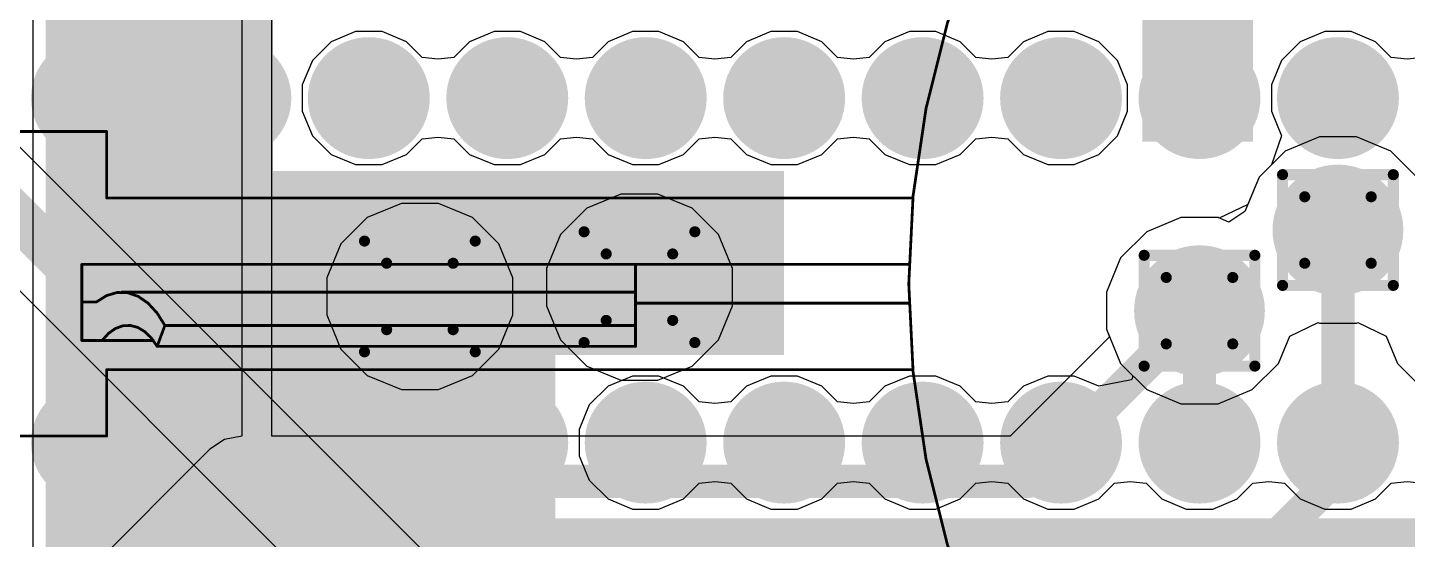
# Model space of a CAD drawing. Header units: inches. Extents: x -11 to 5433, y -4 to 5447.
# Drawn here: x 7.08 to 13.41, y 0.95 to 3.3 of the extents above; entities that cross this region are included whole.
import ezdxf

# ---------------------------------------------------------------- set-up
doc = ezdxf.new("R2010")
doc.units = ezdxf.units.IN
for name, color, linetype in [('Bottom Layer', 5, 'Continuous'), ('Drill Drawing', 1, 'Continuous'), ('Ground', 16, 'Continuous'), ('Mechanical 4', 56, 'Continuous'), ('Power', 76, 'Continuous'), ('Top Layer', 1, 'Continuous'), ('Top Paste', 8, 'Continuous'), ('Top Solder', 216, 'Continuous'), ('Via Holes', 16, 'Continuous')]:
    doc.layers.add(name, color=color, linetype=linetype)

# ---------------------------------------------------------------- blocks, each defined once
blk = doc.blocks.new('ADM6_30_01_5_L_4_2_A_TR_158')
at = {"layer": 'Top Layer'}
h = blk.add_hatch(color=1, dxfattribs=at)
edge = h.paths.add_edge_path()
edge.add_arc((2.2225, 0.79), 0.178, 0, 360)
h = blk.add_hatch(color=1, dxfattribs=at)
edge = h.paths.add_edge_path()
edge.add_arc((2.8575, 0.79), 0.178, 0, 360)
h = blk.add_hatch(color=1, dxfattribs=at)
edge = h.paths.add_edge_path()
edge.add_arc((3.4925, 0.79), 0.178, 0, 360)
h = blk.add_hatch(color=1, dxfattribs=at)
edge = h.paths.add_edge_path()
edge.add_arc((4.1275, 0.79), 0.178, 0, 360)
h = blk.add_hatch(color=1, dxfattribs=at)
edge = h.paths.add_edge_path()
edge.add_arc((4.7625, 0.79), 0.178, 0, 360)
h = blk.add_hatch(color=1, dxfattribs=at)
edge = h.paths.add_edge_path()
edge.add_arc((5.3975, 0.79), 0.178, 0, 360)
h = blk.add_hatch(color=1, dxfattribs=at)
edge = h.paths.add_edge_path()
edge.add_arc((6.0325, 0.79), 0.178, 0, 360)
h = blk.add_hatch(color=1, dxfattribs=at)
edge = h.paths.add_edge_path()
edge.add_arc((6.6675, 0.79), 0.178, 0, 360)
h = blk.add_hatch(color=1, dxfattribs=at)
edge = h.paths.add_edge_path()
edge.add_arc((7.3025, 0.79), 0.178, 0, 360)
h = blk.add_hatch(color=1, dxfattribs=at)
edge = h.paths.add_edge_path()
edge.add_arc((7.9375, 0.79), 0.178, 0, 360)
h = blk.add_hatch(color=1, dxfattribs=at)
edge = h.paths.add_edge_path()
edge.add_arc((2.2225, -0.79), 0.178, 0, 360)
h = blk.add_hatch(color=1, dxfattribs=at)
edge = h.paths.add_edge_path()
edge.add_arc((2.8575, -0.79), 0.178, 0, 360)
h = blk.add_hatch(color=1, dxfattribs=at)
edge = h.paths.add_edge_path()
edge.add_arc((3.4925, -0.79), 0.178, 0, 360)
h = blk.add_hatch(color=1, dxfattribs=at)
edge = h.paths.add_edge_path()
edge.add_arc((4.1275, -0.79), 0.178, 0, 360)
h = blk.add_hatch(color=1, dxfattribs=at)
edge = h.paths.add_edge_path()
edge.add_arc((4.7625, -0.79), 0.178, 0, 360)
h = blk.add_hatch(color=1, dxfattribs=at)
edge = h.paths.add_edge_path()
edge.add_arc((5.3975, -0.79), 0.178, 0, 360)
h = blk.add_hatch(color=1, dxfattribs=at)
edge = h.paths.add_edge_path()
edge.add_arc((6.0325, -0.79), 0.178, 0, 360)
h = blk.add_hatch(color=1, dxfattribs=at)
edge = h.paths.add_edge_path()
edge.add_arc((6.6675, -0.79), 0.178, 0, 360)
h = blk.add_hatch(color=1, dxfattribs=at)
edge = h.paths.add_edge_path()
edge.add_arc((7.3025, -0.79), 0.178, 0, 360)
h = blk.add_hatch(color=1, dxfattribs=at)
edge = h.paths.add_edge_path()
edge.add_arc((7.9375, -0.79), 0.178, 0, 360)
at = {"layer": 'Top Paste'}
h = blk.add_hatch(color=8, dxfattribs=at)
edge = h.paths.add_edge_path()
edge.add_arc((2.2225, 0.79), 0.178, 0, 360)
h = blk.add_hatch(color=8, dxfattribs=at)
edge = h.paths.add_edge_path()
edge.add_arc((2.8575, 0.79), 0.178, 0, 360)
h = blk.add_hatch(color=8, dxfattribs=at)
edge = h.paths.add_edge_path()
edge.add_arc((3.4925, 0.79), 0.178, 0, 360)
h = blk.add_hatch(color=8, dxfattribs=at)
edge = h.paths.add_edge_path()
edge.add_arc((4.1275, 0.79), 0.178, 0, 360)
h = blk.add_hatch(color=8, dxfattribs=at)
edge = h.paths.add_edge_path()
edge.add_arc((4.7625, 0.79), 0.178, 0, 360)
h = blk.add_hatch(color=8, dxfattribs=at)
edge = h.paths.add_edge_path()
edge.add_arc((5.3975, 0.79), 0.178, 0, 360)
h = blk.add_hatch(color=8, dxfattribs=at)
edge = h.paths.add_edge_path()
edge.add_arc((6.0325, 0.79), 0.178, 0, 360)
h = blk.add_hatch(color=8, dxfattribs=at)
edge = h.paths.add_edge_path()
edge.add_arc((6.6675, 0.79), 0.178, 0, 360)
h = blk.add_hatch(color=8, dxfattribs=at)
edge = h.paths.add_edge_path()
edge.add_arc((7.3025, 0.79), 0.178, 0, 360)
h = blk.add_hatch(color=8, dxfattribs=at)
edge = h.paths.add_edge_path()
edge.add_arc((7.9375, 0.79), 0.178, 0, 360)
h = blk.add_hatch(color=8, dxfattribs=at)
edge = h.paths.add_edge_path()
edge.add_arc((2.2225, -0.79), 0.178, 0, 360)
h = blk.add_hatch(color=8, dxfattribs=at)
edge = h.paths.add_edge_path()
edge.add_arc((2.8575, -0.79), 0.178, 0, 360)
h = blk.add_hatch(color=8, dxfattribs=at)
edge = h.paths.add_edge_path()
edge.add_arc((3.4925, -0.79), 0.178, 0, 360)
h = blk.add_hatch(color=8, dxfattribs=at)
edge = h.paths.add_edge_path()
edge.add_arc((4.1275, -0.79), 0.178, 0, 360)
h = blk.add_hatch(color=8, dxfattribs=at)
edge = h.paths.add_edge_path()
edge.add_arc((4.7625, -0.79), 0.178, 0, 360)
h = blk.add_hatch(color=8, dxfattribs=at)
edge = h.paths.add_edge_path()
edge.add_arc((5.3975, -0.79), 0.178, 0, 360)
h = blk.add_hatch(color=8, dxfattribs=at)
edge = h.paths.add_edge_path()
edge.add_arc((6.0325, -0.79), 0.178, 0, 360)
h = blk.add_hatch(color=8, dxfattribs=at)
edge = h.paths.add_edge_path()
edge.add_arc((6.6675, -0.79), 0.178, 0, 360)
h = blk.add_hatch(color=8, dxfattribs=at)
edge = h.paths.add_edge_path()
edge.add_arc((7.3025, -0.79), 0.178, 0, 360)
h = blk.add_hatch(color=8, dxfattribs=at)
edge = h.paths.add_edge_path()
edge.add_arc((7.9375, -0.79), 0.178, 0, 360)
at = {"layer": 'Top Solder'}
h = blk.add_hatch(color=216, dxfattribs=at)
edge = h.paths.add_edge_path()
edge.add_arc((2.2225, 0.79), 0.2796, 0, 360)
h = blk.add_hatch(color=216, dxfattribs=at)
edge = h.paths.add_edge_path()
edge.add_arc((2.8575, 0.79), 0.2796, 0, 360)
h = blk.add_hatch(color=216, dxfattribs=at)
edge = h.paths.add_edge_path()
edge.add_arc((3.4925, 0.79), 0.2796, 0, 360)
h = blk.add_hatch(color=216, dxfattribs=at)
edge = h.paths.add_edge_path()
edge.add_arc((4.1275, 0.79), 0.2796, 0, 360)
h = blk.add_hatch(color=216, dxfattribs=at)
edge = h.paths.add_edge_path()
edge.add_arc((4.7625, 0.79), 0.2796, 0, 360)
h = blk.add_hatch(color=216, dxfattribs=at)
edge = h.paths.add_edge_path()
edge.add_arc((5.3975, 0.79), 0.2796, 0, 360)
h = blk.add_hatch(color=216, dxfattribs=at)
edge = h.paths.add_edge_path()
edge.add_arc((6.0325, 0.79), 0.2796, 0, 360)
h = blk.add_hatch(color=216, dxfattribs=at)
edge = h.paths.add_edge_path()
edge.add_arc((6.6675, 0.79), 0.2796, 0, 360)
h = blk.add_hatch(color=216, dxfattribs=at)
edge = h.paths.add_edge_path()
edge.add_arc((7.3025, 0.79), 0.2796, 0, 360)
h = blk.add_hatch(color=216, dxfattribs=at)
edge = h.paths.add_edge_path()
edge.add_arc((7.9375, 0.79), 0.2796, 0, 360)
h = blk.add_hatch(color=216, dxfattribs=at)
edge = h.paths.add_edge_path()
edge.add_arc((2.2225, -0.79), 0.2796, 0, 360)
h = blk.add_hatch(color=216, dxfattribs=at)
edge = h.paths.add_edge_path()
edge.add_arc((2.8575, -0.79), 0.2796, 0, 360)
h = blk.add_hatch(color=216, dxfattribs=at)
edge = h.paths.add_edge_path()
edge.add_arc((3.4925, -0.79), 0.2796, 0, 360)
h = blk.add_hatch(color=216, dxfattribs=at)
edge = h.paths.add_edge_path()
edge.add_arc((4.1275, -0.79), 0.2796, 0, 360)
h = blk.add_hatch(color=216, dxfattribs=at)
edge = h.paths.add_edge_path()
edge.add_arc((4.7625, -0.79), 0.2796, 0, 360)
h = blk.add_hatch(color=216, dxfattribs=at)
edge = h.paths.add_edge_path()
edge.add_arc((5.3975, -0.79), 0.2796, 0, 360)
h = blk.add_hatch(color=216, dxfattribs=at)
edge = h.paths.add_edge_path()
edge.add_arc((6.0325, -0.79), 0.2796, 0, 360)
h = blk.add_hatch(color=216, dxfattribs=at)
edge = h.paths.add_edge_path()
edge.add_arc((6.6675, -0.79), 0.2796, 0, 360)
h = blk.add_hatch(color=216, dxfattribs=at)
edge = h.paths.add_edge_path()
edge.add_arc((7.3025, -0.79), 0.2796, 0, 360)
h = blk.add_hatch(color=216, dxfattribs=at)
edge = h.paths.add_edge_path()
edge.add_arc((7.9375, -0.79), 0.2796, 0, 360)

msp = doc.modelspace()

# ---------------------------------------------------------------- hatches: boundary and pattern name
at = {"layer": 'Bottom Layer'}
h = msp.add_hatch(color=5, dxfattribs=at)
edge = h.paths.add_edge_path()
edge.add_arc((13.0881, 2.3717), 0.3, 0, 360)
h = msp.add_hatch(color=5, dxfattribs=at)
edge = h.paths.add_edge_path()
edge.add_arc((9.8844, 2.1096), 0.3, 0, 360)
h = msp.add_hatch(color=5, dxfattribs=at)
edge = h.paths.add_edge_path()
edge.add_arc((8.8773, 2.067), 0.3, 0, 360)
h = msp.add_hatch(color=5, dxfattribs=at)
edge = h.paths.add_edge_path()
edge.add_arc((12.4531, 2.0017), 0.3, 0, 360)
at = {"layer": 'Ground'}
h = msp.add_hatch(color=16, dxfattribs=at)
edge = h.paths.add_edge_path()
edge.add_arc((13.0881, 2.3717), 0.3, 0, 360)
h = msp.add_hatch(color=16, dxfattribs=at)
edge = h.paths.add_edge_path()
edge.add_arc((9.8844, 2.1096), 0.3, 0, 360)
h = msp.add_hatch(color=16, dxfattribs=at)
edge = h.paths.add_edge_path()
edge.add_arc((8.8773, 2.067), 0.3, 0, 360)
h = msp.add_hatch(color=16, dxfattribs=at)
edge = h.paths.add_edge_path()
edge.add_arc((12.4531, 2.0017), 0.3, 0, 360)
at = {"layer": 'Power'}
h = msp.add_hatch(color=76, dxfattribs=at)
edge = h.paths.add_edge_path()
edge.add_arc((13.0881, 2.3717), 0.3, 0, 360)
h = msp.add_hatch(color=76, dxfattribs=at)
edge = h.paths.add_edge_path()
edge.add_arc((9.8844, 2.1096), 0.3, 0, 360)
h = msp.add_hatch(color=76, dxfattribs=at)
edge = h.paths.add_edge_path()
edge.add_arc((8.8773, 2.067), 0.3, 0, 360)
h = msp.add_hatch(color=76, dxfattribs=at)
edge = h.paths.add_edge_path()
edge.add_arc((12.4531, 2.0017), 0.3, 0, 360)
at = {"layer": 'Top Layer'}
for points in [[(7.1617, 0.2108), (8.2031, 0.2108), (8.2031, 5.7151), (7.1617, 5.7151)], [(12.1909, 2.7762), (12.6989, 2.7762), (12.6989, 3.589), (12.1909, 3.589)], [(7.1617, 0.7696), (9.4985, 0.7696), (9.4985, 2.6418), (7.1617, 2.6418)], [(9.1359, 1.7985), (10.5481, 1.7985), (10.5481, 2.6418), (9.1359, 2.6418)], [(8.0081, 0.7696), (24.7131, 0.7696), (24.7131, 1.049), (8.0081, 1.049)], [(9.6509, 0.2362), (10.1589, 0.2362), (10.1589, 1.049), (9.6509, 1.049)]]:
    msp.add_hatch(color=1, dxfattribs=at).paths.add_polyline_path(points)
h = msp.add_hatch(color=1, dxfattribs=at)
edge = h.paths.add_edge_path()
edge.add_arc((13.0881, 2.3717), 0.3, 0, 360)
h = msp.add_hatch(color=1, dxfattribs=at)
edge = h.paths.add_edge_path()
edge.add_arc((9.8844, 2.1096), 0.3, 0, 360)
h = msp.add_hatch(color=1, dxfattribs=at)
edge = h.paths.add_edge_path()
edge.add_arc((8.8773, 2.067), 0.3, 0, 360)
h = msp.add_hatch(color=1, dxfattribs=at)
edge = h.paths.add_edge_path()
edge.add_arc((12.4531, 2.0017), 0.3, 0, 360)
at = {"layer": 'Via Holes'}
h = msp.add_hatch(color=7, dxfattribs=at)
edge = h.paths.add_edge_path()
edge.add_arc((13.0881, 2.3717), 0.15, 0, 360)
h = msp.add_hatch(color=7, dxfattribs=at)
edge = h.paths.add_edge_path()
edge.add_arc((8.8773, 2.067), 0.15, 0, 360)
h = msp.add_hatch(color=7, dxfattribs=at)
edge = h.paths.add_edge_path()
edge.add_arc((9.8844, 2.1096), 0.15, 0, 360)
h = msp.add_hatch(color=7, dxfattribs=at)
edge = h.paths.add_edge_path()
edge.add_arc((12.4531, 2.0017), 0.15, 0, 360)

# ---------------------------------------------------------------- linework, layer by layer
at = {"layer": 'Bottom Layer'}
for p, q in [((8.0608, 5.3367), (8.0608, 1.4266)), ((8.1983, 1.4266), (8.1983, 5.3367)), ((13.0032, 2.7987), (12.8462, 2.7337)), ((13.173, 2.7987), (13.0032, 2.7987)), ((13.33, 2.7337), (13.173, 2.7987)), ((12.8462, 2.7337), (12.7261, 2.6136)), ((13.4501, 2.6136), (13.33, 2.7337)), ((12.7261, 2.6136), (12.6611, 2.4567)), ((12.3682, 2.4287), (12.2112, 2.3637)), ((12.538, 2.4287), (12.3682, 2.4287)), ((12.5882, 2.408), (12.538, 2.4287)), ((12.6611, 2.4567), (12.5882, 2.408)), ((12.2112, 2.3637), (12.0911, 2.2436)), ((12.0911, 2.2436), (12.0261, 2.0867)), ((12.0261, 2.0867), (12.0261, 1.9168)), ((12.0261, 1.9168), (12.0405, 1.8821)), ((12.0405, 1.8821), (11.5849, 1.4266)), ((7.9815, 1.4108), (7.9143, 1.3659)), ((8.0608, 1.4266), (7.9815, 1.4108)), ((11.5849, 1.4266), (8.1983, 1.4266)), ((7.9143, 1.3659), (6.2352, -0.3133)), ((7.9143, 1.3659), (7.9143, 1.3659))]:
    msp.add_line(p, q, dxfattribs=at)
for points in [[(13.0881, 1.2479, 0.1524, 0.1524, 0), (13.0881, 2.3717, 0.1524, 0.1524, 0)], [(11.6707, 1.2194, 0.1524, 0.1524, 0), (12.4531, 2.0017, 0.1524, 0.1524, 0)], [(4.5301, -2.3114, 0.1524, 0.1524, 0), (8.0608, 1.2194, 0.1524, 0.1524, 0)], [(8.0608, 1.2194, 0.1524, 0.1524, 0), (11.6707, 1.2194, 0.1524, 0.1524, 0)], [(12.6784, 0.8382, 0.1524, 0.1524, 0), (13.0881, 1.2479, 0.1524, 0.1524, 0)], [(12.8789, 0.3313, 0.1524, 0.1524, 0), (13.7231, 1.1755, 0.1524, 0.1524, 0)]]:
    msp.add_lwpolyline(points, format="xyseb", dxfattribs=at)
for points in [[(13.05, 2.3717, 0.0762, 0.0762, 1), (13.1262, 2.3717, 0.0762, 0.0762, 1)], [(12.415, 2.0017, 0.0762, 0.0762, 1), (12.4912, 2.0017, 0.0762, 0.0762, 1)], [(8.0227, 1.2194, 0.0762, 0.0762, 1), (8.0989, 1.2194, 0.0762, 0.0762, 1)], [(8.0227, 1.2194, 0.0762, 0.0762, 1), (8.0989, 1.2194, 0.0762, 0.0762, 1)], [(11.6326, 1.2194, 0.0762, 0.0762, 1), (11.7088, 1.2194, 0.0762, 0.0762, 1)], [(11.6326, 1.2194, 0.0762, 0.0762, 1), (11.7088, 1.2194, 0.0762, 0.0762, 1)], [(13.05, 1.2479, 0.0762, 0.0762, 1), (13.1262, 1.2479, 0.0762, 0.0762, 1)], [(13.05, 1.2479, 0.0762, 0.0762, 1), (13.1262, 1.2479, 0.0762, 0.0762, 1)]]:
    msp.add_lwpolyline(points, format="xyseb", close=True, dxfattribs=at)
at = {"layer": 'Drill Drawing'}
for points in [[(12.8341, 2.6257, 0.0508, 0.0508, 0), (13.3421, 2.6257, 0.0508, 0.0508, 0)], [(12.8341, 2.1177, 0.0508, 0.0508, 0), (12.8341, 2.6257, 0.0508, 0.0508, 0)], [(13.3421, 2.1177, 0.0508, 0.0508, 0), (13.3421, 2.6257, 0.0508, 0.0508, 0)], [(12.9357, 2.5241, 0.0508, 0.0508, 0), (13.2405, 2.5241, 0.0508, 0.0508, 0)], [(12.9357, 2.2193, 0.0508, 0.0508, 0), (12.9357, 2.5241, 0.0508, 0.0508, 0)], [(13.2405, 2.2193, 0.0508, 0.0508, 0), (13.2405, 2.5241, 0.0508, 0.0508, 0)], [(8.6233, 2.321, 0.0508, 0.0508, 0), (9.1313, 2.321, 0.0508, 0.0508, 0)], [(8.6233, 1.813, 0.0508, 0.0508, 0), (8.6233, 2.321, 0.0508, 0.0508, 0)], [(9.1313, 1.813, 0.0508, 0.0508, 0), (9.1313, 2.321, 0.0508, 0.0508, 0)], [(9.6304, 2.3636, 0.0508, 0.0508, 0), (10.1384, 2.3636, 0.0508, 0.0508, 0)], [(9.6304, 1.8556, 0.0508, 0.0508, 0), (9.6304, 2.3636, 0.0508, 0.0508, 0)], [(10.1384, 1.8556, 0.0508, 0.0508, 0), (10.1384, 2.3636, 0.0508, 0.0508, 0)], [(9.732, 2.262, 0.0508, 0.0508, 0), (10.0368, 2.262, 0.0508, 0.0508, 0)], [(9.732, 1.9572, 0.0508, 0.0508, 0), (9.732, 2.262, 0.0508, 0.0508, 0)], [(10.0368, 1.9572, 0.0508, 0.0508, 0), (10.0368, 2.262, 0.0508, 0.0508, 0)], [(12.1991, 2.2557, 0.0508, 0.0508, 0), (12.7071, 2.2557, 0.0508, 0.0508, 0)], [(12.1991, 1.7477, 0.0508, 0.0508, 0), (12.1991, 2.2557, 0.0508, 0.0508, 0)], [(12.7071, 1.7477, 0.0508, 0.0508, 0), (12.7071, 2.2557, 0.0508, 0.0508, 0)], [(8.7249, 2.2194, 0.0508, 0.0508, 0), (9.0297, 2.2194, 0.0508, 0.0508, 0)], [(8.7249, 1.9146, 0.0508, 0.0508, 0), (8.7249, 2.2194, 0.0508, 0.0508, 0)], [(9.0297, 1.9146, 0.0508, 0.0508, 0), (9.0297, 2.2194, 0.0508, 0.0508, 0)], [(12.9357, 2.2193, 0.0508, 0.0508, 0), (13.2405, 2.2193, 0.0508, 0.0508, 0)], [(12.3007, 2.1541, 0.0508, 0.0508, 0), (12.6055, 2.1541, 0.0508, 0.0508, 0)], [(12.3007, 1.8493, 0.0508, 0.0508, 0), (12.3007, 2.1541, 0.0508, 0.0508, 0)], [(12.6055, 1.8493, 0.0508, 0.0508, 0), (12.6055, 2.1541, 0.0508, 0.0508, 0)], [(12.8341, 2.1177, 0.0508, 0.0508, 0), (13.3421, 2.1177, 0.0508, 0.0508, 0)], [(9.732, 1.9572, 0.0508, 0.0508, 0), (10.0368, 1.9572, 0.0508, 0.0508, 0)], [(8.7249, 1.9146, 0.0508, 0.0508, 0), (9.0297, 1.9146, 0.0508, 0.0508, 0)], [(8.6233, 1.813, 0.0508, 0.0508, 0), (9.1313, 1.813, 0.0508, 0.0508, 0)], [(9.6304, 1.8556, 0.0508, 0.0508, 0), (10.1384, 1.8556, 0.0508, 0.0508, 0)], [(12.3007, 1.8493, 0.0508, 0.0508, 0), (12.6055, 1.8493, 0.0508, 0.0508, 0)], [(12.1991, 1.7477, 0.0508, 0.0508, 0), (12.7071, 1.7477, 0.0508, 0.0508, 0)]]:
    msp.add_lwpolyline(points, format="xyseb", dxfattribs=at)
for points in [[(12.8214, 2.6257, 0.0254, 0.0254, 1), (12.8468, 2.6257, 0.0254, 0.0254, 1)], [(12.8214, 2.6257, 0.0254, 0.0254, 1), (12.8468, 2.6257, 0.0254, 0.0254, 1)], [(13.3294, 2.6257, 0.0254, 0.0254, 1), (13.3548, 2.6257, 0.0254, 0.0254, 1)], [(13.3294, 2.6257, 0.0254, 0.0254, 1), (13.3548, 2.6257, 0.0254, 0.0254, 1)], [(12.923, 2.5241, 0.0254, 0.0254, 1), (12.9484, 2.5241, 0.0254, 0.0254, 1)], [(12.923, 2.5241, 0.0254, 0.0254, 1), (12.9484, 2.5241, 0.0254, 0.0254, 1)], [(13.2278, 2.5241, 0.0254, 0.0254, 1), (13.2532, 2.5241, 0.0254, 0.0254, 1)], [(13.2278, 2.5241, 0.0254, 0.0254, 1), (13.2532, 2.5241, 0.0254, 0.0254, 1)], [(8.6106, 2.321, 0.0254, 0.0254, 1), (8.636, 2.321, 0.0254, 0.0254, 1)], [(8.6106, 2.321, 0.0254, 0.0254, 1), (8.636, 2.321, 0.0254, 0.0254, 1)], [(9.1186, 2.321, 0.0254, 0.0254, 1), (9.144, 2.321, 0.0254, 0.0254, 1)], [(9.1186, 2.321, 0.0254, 0.0254, 1), (9.144, 2.321, 0.0254, 0.0254, 1)], [(9.6177, 2.3636, 0.0254, 0.0254, 1), (9.6431, 2.3636, 0.0254, 0.0254, 1)], [(9.6177, 2.3636, 0.0254, 0.0254, 1), (9.6431, 2.3636, 0.0254, 0.0254, 1)], [(10.1257, 2.3636, 0.0254, 0.0254, 1), (10.1511, 2.3636, 0.0254, 0.0254, 1)], [(10.1257, 2.3636, 0.0254, 0.0254, 1), (10.1511, 2.3636, 0.0254, 0.0254, 1)], [(9.7193, 2.262, 0.0254, 0.0254, 1), (9.7447, 2.262, 0.0254, 0.0254, 1)], [(9.7193, 2.262, 0.0254, 0.0254, 1), (9.7447, 2.262, 0.0254, 0.0254, 1)], [(10.0241, 2.262, 0.0254, 0.0254, 1), (10.0495, 2.262, 0.0254, 0.0254, 1)], [(10.0241, 2.262, 0.0254, 0.0254, 1), (10.0495, 2.262, 0.0254, 0.0254, 1)], [(12.1864, 2.2557, 0.0254, 0.0254, 1), (12.2118, 2.2557, 0.0254, 0.0254, 1)], [(12.1864, 2.2557, 0.0254, 0.0254, 1), (12.2118, 2.2557, 0.0254, 0.0254, 1)], [(12.6944, 2.2557, 0.0254, 0.0254, 1), (12.7198, 2.2557, 0.0254, 0.0254, 1)], [(12.6944, 2.2557, 0.0254, 0.0254, 1), (12.7198, 2.2557, 0.0254, 0.0254, 1)], [(8.7122, 2.2194, 0.0254, 0.0254, 1), (8.7376, 2.2194, 0.0254, 0.0254, 1)], [(8.7122, 2.2194, 0.0254, 0.0254, 1), (8.7376, 2.2194, 0.0254, 0.0254, 1)], [(9.017, 2.2194, 0.0254, 0.0254, 1), (9.0424, 2.2194, 0.0254, 0.0254, 1)], [(9.017, 2.2194, 0.0254, 0.0254, 1), (9.0424, 2.2194, 0.0254, 0.0254, 1)], [(12.923, 2.2193, 0.0254, 0.0254, 1), (12.9484, 2.2193, 0.0254, 0.0254, 1)], [(12.923, 2.2193, 0.0254, 0.0254, 1), (12.9484, 2.2193, 0.0254, 0.0254, 1)], [(13.2278, 2.2193, 0.0254, 0.0254, 1), (13.2532, 2.2193, 0.0254, 0.0254, 1)], [(13.2278, 2.2193, 0.0254, 0.0254, 1), (13.2532, 2.2193, 0.0254, 0.0254, 1)], [(12.288, 2.1541, 0.0254, 0.0254, 1), (12.3134, 2.1541, 0.0254, 0.0254, 1)], [(12.288, 2.1541, 0.0254, 0.0254, 1), (12.3134, 2.1541, 0.0254, 0.0254, 1)], [(12.5928, 2.1541, 0.0254, 0.0254, 1), (12.6182, 2.1541, 0.0254, 0.0254, 1)], [(12.5928, 2.1541, 0.0254, 0.0254, 1), (12.6182, 2.1541, 0.0254, 0.0254, 1)], [(12.8214, 2.1177, 0.0254, 0.0254, 1), (12.8468, 2.1177, 0.0254, 0.0254, 1)], [(12.8214, 2.1177, 0.0254, 0.0254, 1), (12.8468, 2.1177, 0.0254, 0.0254, 1)], [(13.3294, 2.1177, 0.0254, 0.0254, 1), (13.3548, 2.1177, 0.0254, 0.0254, 1)], [(13.3294, 2.1177, 0.0254, 0.0254, 1), (13.3548, 2.1177, 0.0254, 0.0254, 1)], [(9.7193, 1.9572, 0.0254, 0.0254, 1), (9.7447, 1.9572, 0.0254, 0.0254, 1)], [(9.7193, 1.9572, 0.0254, 0.0254, 1), (9.7447, 1.9572, 0.0254, 0.0254, 1)], [(10.0241, 1.9572, 0.0254, 0.0254, 1), (10.0495, 1.9572, 0.0254, 0.0254, 1)], [(10.0241, 1.9572, 0.0254, 0.0254, 1), (10.0495, 1.9572, 0.0254, 0.0254, 1)], [(8.7122, 1.9146, 0.0254, 0.0254, 1), (8.7376, 1.9146, 0.0254, 0.0254, 1)], [(8.7122, 1.9146, 0.0254, 0.0254, 1), (8.7376, 1.9146, 0.0254, 0.0254, 1)], [(9.017, 1.9146, 0.0254, 0.0254, 1), (9.0424, 1.9146, 0.0254, 0.0254, 1)], [(9.017, 1.9146, 0.0254, 0.0254, 1), (9.0424, 1.9146, 0.0254, 0.0254, 1)], [(8.6106, 1.813, 0.0254, 0.0254, 1), (8.636, 1.813, 0.0254, 0.0254, 1)], [(8.6106, 1.813, 0.0254, 0.0254, 1), (8.636, 1.813, 0.0254, 0.0254, 1)], [(9.1186, 1.813, 0.0254, 0.0254, 1), (9.144, 1.813, 0.0254, 0.0254, 1)], [(9.1186, 1.813, 0.0254, 0.0254, 1), (9.144, 1.813, 0.0254, 0.0254, 1)], [(9.6177, 1.8556, 0.0254, 0.0254, 1), (9.6431, 1.8556, 0.0254, 0.0254, 1)], [(9.6177, 1.8556, 0.0254, 0.0254, 1), (9.6431, 1.8556, 0.0254, 0.0254, 1)], [(10.1257, 1.8556, 0.0254, 0.0254, 1), (10.1511, 1.8556, 0.0254, 0.0254, 1)], [(10.1257, 1.8556, 0.0254, 0.0254, 1), (10.1511, 1.8556, 0.0254, 0.0254, 1)], [(12.288, 1.8493, 0.0254, 0.0254, 1), (12.3134, 1.8493, 0.0254, 0.0254, 1)], [(12.288, 1.8493, 0.0254, 0.0254, 1), (12.3134, 1.8493, 0.0254, 0.0254, 1)], [(12.5928, 1.8493, 0.0254, 0.0254, 1), (12.6182, 1.8493, 0.0254, 0.0254, 1)], [(12.5928, 1.8493, 0.0254, 0.0254, 1), (12.6182, 1.8493, 0.0254, 0.0254, 1)], [(12.1864, 1.7477, 0.0254, 0.0254, 1), (12.2118, 1.7477, 0.0254, 0.0254, 1)], [(12.1864, 1.7477, 0.0254, 0.0254, 1), (12.2118, 1.7477, 0.0254, 0.0254, 1)], [(12.6944, 1.7477, 0.0254, 0.0254, 1), (12.7198, 1.7477, 0.0254, 0.0254, 1)], [(12.6944, 1.7477, 0.0254, 0.0254, 1), (12.7198, 1.7477, 0.0254, 0.0254, 1)]]:
    msp.add_lwpolyline(points, format="xyseb", close=True, dxfattribs=at)
at = {"layer": 'Ground'}
for p, q in [((10.0214, -0.2274), (4.8794, 4.9146)), ((5.5157, 3.6191), (12.0174, -2.8826)), ((13.0032, 2.7987), (12.8462, 2.7337)), ((13.173, 2.7987), (13.0032, 2.7987)), ((13.33, 2.7337), (13.173, 2.7987)), ((12.8462, 2.7337), (12.7261, 2.6136)), ((13.4501, 2.6136), (13.33, 2.7337)), ((12.7261, 2.6136), (12.6741, 2.488)), ((12.6741, 2.488), (12.5438, 2.4264)), ((12.3682, 2.4287), (12.2112, 2.3637)), ((12.538, 2.4287), (12.3682, 2.4287)), ((12.5438, 2.4264), (12.538, 2.4287)), ((12.2112, 2.3637), (12.0911, 2.2436)), ((12.0911, 2.2436), (12.0261, 2.0867)), ((12.0261, 2.0867), (12.0261, 1.9168)), ((12.0261, 1.9168), (12.0911, 1.7599)), ((12.8671, 1.8855), (12.9974, 1.9471)), ((12.9974, 1.9471), (13.0032, 1.9447)), ((13.0032, 1.9447), (13.173, 1.9447)), ((13.173, 1.9447), (13.1788, 1.9471)), ((13.1788, 1.9471), (13.3091, 1.8855)), ((12.8151, 1.7599), (12.8671, 1.8855)), ((13.3091, 1.8855), (13.3611, 1.7599)), ((12.0911, 1.7599), (12.2112, 1.6398)), ((12.695, 1.6398), (12.8151, 1.7599)), ((13.3611, 1.7599), (13.4812, 1.6398)), ((12.2112, 1.6398), (12.3682, 1.5747)), ((12.538, 1.5747), (12.695, 1.6398)), ((12.3682, 1.5747), (12.538, 1.5747))]:
    msp.add_line(p, q, dxfattribs=at)
msp.add_lwpolyline([(4.7146, 4.7498, 0.2032, 0.2032, 0), (12.1822, -2.7178, 0.2032, 0.2032, 0)], format="xyseb", dxfattribs=at)
at = {"layer": 'Mechanical 4'}
for points in [[(19.3747, 2.125, 0.0127, 0.0127, 1), (11.1197, 2.125, 0.0127, 0.0127, 1)], [(7.4374, 2.8235, 0.00635, 0.00635, 1), (7.4437, 2.8235, 0.00635, 0.00635, 1)], [(7.4374, 2.8235, 0.00635, 0.00635, 1), (7.4437, 2.8235, 0.00635, 0.00635, 1)], [(7.4374, 2.5187, 0.00635, 0.00635, 1), (7.4437, 2.5187, 0.00635, 0.00635, 1)], [(7.4374, 2.5187, 0.00635, 0.00635, 1), (7.4437, 2.5187, 0.00635, 0.00635, 1)], [(11.1354, 2.5187, 0.00635, 0.00635, 1), (11.1417, 2.5187, 0.00635, 0.00635, 1)], [(7.3236, 2.2139, 0.00635, 0.00635, 1), (7.3299, 2.2139, 0.00635, 0.00635, 1)], [(7.3236, 2.2139, 0.00635, 0.00635, 1), (7.3299, 2.2139, 0.00635, 0.00635, 1)], [(9.8631, 2.2139, 0.00635, 0.00635, 1), (9.8694, 2.2139, 0.00635, 0.00635, 1)], [(11.1175, 2.2139, 0.00635, 0.00635, 1), (11.1239, 2.2139, 0.00635, 0.00635, 1)], [(7.4853, 2.0852, 0.00635, 0.00635, 1), (7.4916, 2.0852, 0.00635, 0.00635, 1)], [(7.4853, 2.0852, 0.00635, 0.00635, 1), (7.4916, 2.0852, 0.00635, 0.00635, 1)], [(7.506, 2.0866, 0.00635, 0.00635, 1), (7.5123, 2.0866, 0.00635, 0.00635, 1)], [(7.5341, 2.084, 0.00635, 0.00635, 1), (7.5405, 2.084, 0.00635, 0.00635, 1)], [(7.5341, 2.084, 0.00635, 0.00635, 1), (7.5405, 2.084, 0.00635, 0.00635, 1)], [(9.8631, 2.0866, 0.00635, 0.00635, 1), (9.8694, 2.0866, 0.00635, 0.00635, 1)], [(11.1165, 2.125, 0.00635, 0.00635, 1), (11.1229, 2.125, 0.00635, 0.00635, 1)], [(11.1165, 2.125, 0.00635, 0.00635, 1), (11.1229, 2.125, 0.00635, 0.00635, 1)], [(7.3236, 2.042, 0.00635, 0.00635, 1), (7.3299, 2.042, 0.00635, 0.00635, 1)], [(7.3913, 2.042, 0.00635, 0.00635, 1), (7.3976, 2.042, 0.00635, 0.00635, 1)], [(7.3913, 2.042, 0.00635, 0.00635, 1), (7.3976, 2.042, 0.00635, 0.00635, 1)], [(7.4371, 2.071, 0.00635, 0.00635, 1), (7.4435, 2.071, 0.00635, 0.00635, 1)], [(7.4371, 2.071, 0.00635, 0.00635, 1), (7.4435, 2.071, 0.00635, 0.00635, 1)], [(7.582, 2.0675, 0.00635, 0.00635, 1), (7.5884, 2.0675, 0.00635, 0.00635, 1)], [(7.582, 2.0675, 0.00635, 0.00635, 1), (7.5884, 2.0675, 0.00635, 0.00635, 1)], [(7.6274, 2.0362, 0.00635, 0.00635, 1), (7.6337, 2.0362, 0.00635, 0.00635, 1)], [(7.6274, 2.0362, 0.00635, 0.00635, 1), (7.6337, 2.0362, 0.00635, 0.00635, 1)], [(9.8631, 2.0361, 0.00635, 0.00635, 1), (9.8694, 2.0361, 0.00635, 0.00635, 1)], [(11.1175, 2.0361, 0.00635, 0.00635, 1), (11.1239, 2.0361, 0.00635, 0.00635, 1)], [(7.6687, 1.9912, 0.00635, 0.00635, 1), (7.675, 1.9912, 0.00635, 0.00635, 1)], [(7.6687, 1.9912, 0.00635, 0.00635, 1), (7.675, 1.9912, 0.00635, 0.00635, 1)], [(7.4457, 1.8973, 0.00635, 0.00635, 1), (7.452, 1.8973, 0.00635, 0.00635, 1)], [(7.4457, 1.8973, 0.00635, 0.00635, 1), (7.452, 1.8973, 0.00635, 0.00635, 1)], [(7.4776, 1.92, 0.00635, 0.00635, 1), (7.4839, 1.92, 0.00635, 0.00635, 1)], [(7.4776, 1.92, 0.00635, 0.00635, 1), (7.4839, 1.92, 0.00635, 0.00635, 1)], [(7.5114, 1.9324, 0.00635, 0.00635, 1), (7.5177, 1.9324, 0.00635, 0.00635, 1)], [(7.5114, 1.9324, 0.00635, 0.00635, 1), (7.5177, 1.9324, 0.00635, 0.00635, 1)], [(7.5459, 1.9341, 0.00635, 0.00635, 1), (7.5522, 1.9341, 0.00635, 0.00635, 1)], [(7.5459, 1.9341, 0.00635, 0.00635, 1), (7.5522, 1.9341, 0.00635, 0.00635, 1)], [(7.58, 1.9251, 0.00635, 0.00635, 1), (7.5864, 1.9251, 0.00635, 0.00635, 1)], [(7.58, 1.9251, 0.00635, 0.00635, 1), (7.5864, 1.9251, 0.00635, 0.00635, 1)], [(7.6127, 1.9056, 0.00635, 0.00635, 1), (7.619, 1.9056, 0.00635, 0.00635, 1)], [(7.6127, 1.9056, 0.00635, 0.00635, 1), (7.619, 1.9056, 0.00635, 0.00635, 1)], [(7.7046, 1.934, 0.00635, 0.00635, 1), (7.7109, 1.934, 0.00635, 0.00635, 1)], [(7.7046, 1.934, 0.00635, 0.00635, 1), (7.7109, 1.934, 0.00635, 0.00635, 1)], [(7.7046, 1.934, 0.00635, 0.00635, 1), (7.7109, 1.934, 0.00635, 0.00635, 1)], [(9.8631, 1.934, 0.00635, 0.00635, 1), (9.8694, 1.934, 0.00635, 0.00635, 1)], [(7.3236, 1.865, 0.00635, 0.00635, 1), (7.3299, 1.865, 0.00635, 0.00635, 1)], [(7.3236, 1.865, 0.00635, 0.00635, 1), (7.3299, 1.865, 0.00635, 0.00635, 1)], [(7.4166, 1.865, 0.00635, 0.00635, 1), (7.423, 1.865, 0.00635, 0.00635, 1)], [(7.6427, 1.8762, 0.00635, 0.00635, 1), (7.6491, 1.8762, 0.00635, 0.00635, 1)], [(7.6427, 1.8762, 0.00635, 0.00635, 1), (7.6491, 1.8762, 0.00635, 0.00635, 1)], [(7.6516, 1.865, 0.00635, 0.00635, 1), (7.6579, 1.865, 0.00635, 0.00635, 1)], [(7.6693, 1.838, 0.00635, 0.00635, 1), (7.6756, 1.838, 0.00635, 0.00635, 1)], [(7.6693, 1.838, 0.00635, 0.00635, 1), (7.6756, 1.838, 0.00635, 0.00635, 1)], [(7.6693, 1.838, 0.00635, 0.00635, 1), (7.6756, 1.838, 0.00635, 0.00635, 1)], [(9.8631, 1.838, 0.00635, 0.00635, 1), (9.8694, 1.838, 0.00635, 0.00635, 1)], [(9.8631, 1.838, 0.00635, 0.00635, 1), (9.8694, 1.838, 0.00635, 0.00635, 1)], [(7.4374, 1.7313, 0.00635, 0.00635, 1), (7.4437, 1.7313, 0.00635, 0.00635, 1)], [(7.4374, 1.7313, 0.00635, 0.00635, 1), (7.4437, 1.7313, 0.00635, 0.00635, 1)], [(11.1354, 1.7313, 0.00635, 0.00635, 1), (11.1417, 1.7313, 0.00635, 0.00635, 1)], [(7.4374, 1.4265, 0.00635, 0.00635, 1), (7.4437, 1.4265, 0.00635, 0.00635, 1)], [(7.4374, 1.4265, 0.00635, 0.00635, 1), (7.4437, 1.4265, 0.00635, 0.00635, 1)]]:
    msp.add_lwpolyline(points, format="xyseb", close=True, dxfattribs=at)
for points in [[(6.8309, 2.8235, 0.0127, 0.0127, 0), (7.4405, 2.8235, 0.0127, 0.0127, 0)], [(7.4405, 2.5187, 0.0127, 0.0127, 0), (7.4405, 2.8235, 0.0127, 0.0127, 0)], [(7.4405, 2.5187, 0.0127, 0.0127, 0), (11.1385, 2.5187, 0.0127, 0.0127, 0)], [(7.3267, 1.865, 0.0127, 0.0127, 0), (7.3267, 2.2139, 0.0127, 0.0127, 0)], [(7.3267, 2.2139, 0.0127, 0.0127, 0), (11.1207, 2.2139, 0.0127, 0.0127, 0)], [(9.8662, 1.838, 0.0127, 0.0127, 0), (9.8662, 2.2139, 0.0127, 0.0127, 0)], [(7.4403, 2.071, 0.0127, 0.0127, 0), (7.4884, 2.0852, 0.0127, 0.0127, 0)], [(7.4884, 2.0852, 0.0127, 0.0127, 0), (7.5373, 2.084, 0.0127, 0.0127, 0)], [(7.5091, 2.0866, 0.0127, 0.0127, 0), (9.8662, 2.0866, 0.0127, 0.0127, 0)], [(7.5373, 2.084, 0.0127, 0.0127, 0), (7.5852, 2.0675, 0.0127, 0.0127, 0)], [(19.3747, 2.125, 0.0127, 0.0127, -1), (11.1197, 2.125, 0.0127, 0.0127, 0)], [(7.3267, 2.042, 0.0127, 0.0127, 0), (7.3945, 2.042, 0.0127, 0.0127, 0)], [(7.3945, 2.042, 0.0127, 0.0127, 0), (7.4403, 2.071, 0.0127, 0.0127, 0)], [(7.5852, 2.0675, 0.0127, 0.0127, 0), (7.6305, 2.0362, 0.0127, 0.0127, 0)], [(7.6305, 2.0362, 0.0127, 0.0127, 0), (7.6719, 1.9912, 0.0127, 0.0127, 0)], [(9.8662, 2.0361, 0.0127, 0.0127, 0), (11.1207, 2.0361, 0.0127, 0.0127, 0)], [(7.6719, 1.9912, 0.0127, 0.0127, 0), (7.7077, 1.934, 0.0127, 0.0127, 0)], [(7.4198, 1.865, 0.0127, 0.0127, 0), (7.4488, 1.8973, 0.0127, 0.0127, 0)], [(7.4488, 1.8973, 0.0127, 0.0127, 0), (7.4808, 1.92, 0.0127, 0.0127, 0)], [(7.4808, 1.92, 0.0127, 0.0127, 0), (7.5145, 1.9324, 0.0127, 0.0127, 0)], [(7.5145, 1.9324, 0.0127, 0.0127, 0), (7.5491, 1.9341, 0.0127, 0.0127, 0)], [(7.5491, 1.9341, 0.0127, 0.0127, 0), (7.5832, 1.9251, 0.0127, 0.0127, 0)], [(7.5832, 1.9251, 0.0127, 0.0127, 0), (7.6158, 1.9056, 0.0127, 0.0127, 0)], [(7.6158, 1.9056, 0.0127, 0.0127, 0), (7.6459, 1.8762, 0.0127, 0.0127, 0)], [(7.6724, 1.838, 0.0127, 0.0127, 0), (7.7077, 1.934, 0.0127, 0.0127, 0)], [(7.7077, 1.934, 0.0127, 0.0127, 0), (9.8662, 1.934, 0.0127, 0.0127, 0)], [(7.3267, 1.865, 0.0127, 0.0127, 0), (7.6548, 1.865, 0.0127, 0.0127, 0)], [(7.6459, 1.8762, 0.0127, 0.0127, 0), (7.6724, 1.838, 0.0127, 0.0127, 0)], [(7.6724, 1.838, 0.0127, 0.0127, 0), (9.8662, 1.838, 0.0127, 0.0127, 0)], [(7.4405, 1.4265, 0.0127, 0.0127, 0), (7.4405, 1.7313, 0.0127, 0.0127, 0)], [(7.4405, 1.7313, 0.0127, 0.0127, 0), (11.1385, 1.7313, 0.0127, 0.0127, 0)], [(6.8309, 1.4265, 0.0127, 0.0127, 0), (7.4405, 1.4265, 0.0127, 0.0127, 0)]]:
    msp.add_lwpolyline(points, format="xyseb", dxfattribs=at)
at = {"layer": 'Power'}
for p, q in [((13.0032, 2.7987), (12.8462, 2.7337)), ((13.173, 2.7987), (13.0032, 2.7987)), ((13.33, 2.7337), (13.173, 2.7987)), ((12.8462, 2.7337), (12.7261, 2.6136)), ((13.4501, 2.6136), (13.33, 2.7337)), ((12.7261, 2.6136), (12.6741, 2.488)), ((9.7995, 2.5366), (9.6426, 2.4716)), ((9.9694, 2.5366), (9.7995, 2.5366)), ((10.1263, 2.4716), (9.9694, 2.5366)), ((8.7924, 2.494), (8.6354, 2.429)), ((8.9622, 2.494), (8.7924, 2.494)), ((9.1192, 2.429), (8.9622, 2.494)), ((9.6426, 2.4716), (9.5224, 2.3514)), ((10.2464, 2.3514), (10.1263, 2.4716)), ((12.6741, 2.488), (12.5438, 2.4264)), ((8.6354, 2.429), (8.5153, 2.3089)), ((9.2393, 2.3089), (9.1192, 2.429)), ((12.3682, 2.4287), (12.2112, 2.3637)), ((12.538, 2.4287), (12.3682, 2.4287)), ((12.5438, 2.4264), (12.538, 2.4287)), ((9.5224, 2.3514), (9.4574, 2.1945)), ((10.3114, 2.1945), (10.2464, 2.3514)), ((12.2112, 2.3637), (12.0911, 2.2436)), ((8.5153, 2.3089), (8.4503, 2.1519)), ((9.3043, 2.1519), (9.2393, 2.3089)), ((12.0911, 2.2436), (12.0261, 2.0867)), ((8.4503, 2.1519), (8.4503, 1.9821)), ((9.3043, 1.9821), (9.3043, 2.1519)), ((9.4574, 2.1945), (9.4574, 2.0246)), ((10.3114, 2.0246), (10.3114, 2.1945)), ((12.0261, 2.0867), (12.0261, 1.9168)), ((8.4503, 1.9821), (8.5153, 1.8251)), ((9.2393, 1.8251), (9.3043, 1.9821)), ((9.4574, 2.0246), (9.5224, 1.8677)), ((10.2464, 1.8677), (10.3114, 2.0246)), ((12.0261, 1.9168), (12.0911, 1.7599)), ((12.8671, 1.8855), (12.9974, 1.9471)), ((12.9974, 1.9471), (13.0032, 1.9447)), ((13.0032, 1.9447), (13.173, 1.9447)), ((13.173, 1.9447), (13.1788, 1.9471)), ((13.1788, 1.9471), (13.3091, 1.8855)), ((9.5224, 1.8677), (9.6426, 1.7476)), ((10.1263, 1.7476), (10.2464, 1.8677)), ((12.8151, 1.7599), (12.8671, 1.8855)), ((13.3091, 1.8855), (13.3611, 1.7599)), ((8.5153, 1.8251), (8.6354, 1.705)), ((9.1192, 1.705), (9.2393, 1.8251)), ((9.6426, 1.7476), (9.7995, 1.6826)), ((9.9694, 1.6826), (10.1263, 1.7476)), ((12.0911, 1.7599), (12.2112, 1.6398)), ((12.695, 1.6398), (12.8151, 1.7599)), ((13.3611, 1.7599), (13.4812, 1.6398)), ((8.6354, 1.705), (8.7924, 1.64)), ((8.9622, 1.64), (9.1192, 1.705)), ((9.7995, 1.6826), (9.9694, 1.6826)), ((8.7924, 1.64), (8.9622, 1.64)), ((12.2112, 1.6398), (12.3682, 1.5747)), ((12.538, 1.5747), (12.695, 1.6398)), ((12.3682, 1.5747), (12.538, 1.5747))]:
    msp.add_line(p, q, dxfattribs=at)
at = {"layer": 'Top Layer'}
for p, q in [((7.103, 0.2108), (7.103, 4.1147)), ((8.4703, 3.2353), (8.3845, 3.1495)), ((8.5824, 3.2817), (8.4703, 3.2353)), ((8.7038, 3.2817), (8.5824, 3.2817)), ((8.8159, 3.2353), (8.7038, 3.2817)), ((8.8878, 3.1634), (8.8159, 3.2353)), ((9.1053, 3.2353), (9.0334, 3.1634)), ((9.2174, 3.2817), (9.1053, 3.2353)), ((9.3388, 3.2817), (9.2174, 3.2817)), ((9.4509, 3.2353), (9.3388, 3.2817)), ((9.5228, 3.1634), (9.4509, 3.2353)), ((9.7403, 3.2353), (9.6684, 3.1634)), ((9.8524, 3.2817), (9.7403, 3.2353)), ((9.9738, 3.2817), (9.8524, 3.2817)), ((10.0859, 3.2353), (9.9738, 3.2817)), ((10.1578, 3.1634), (10.0859, 3.2353)), ((10.3753, 3.2353), (10.3034, 3.1634)), ((10.4874, 3.2817), (10.3753, 3.2353)), ((10.6088, 3.2817), (10.4874, 3.2817)), ((10.7209, 3.2353), (10.6088, 3.2817)), ((10.7928, 3.1634), (10.7209, 3.2353)), ((11.0103, 3.2353), (10.9384, 3.1634)), ((11.1224, 3.2817), (11.0103, 3.2353)), ((11.2438, 3.2817), (11.1224, 3.2817)), ((11.3559, 3.2353), (11.2438, 3.2817)), ((11.4278, 3.1634), (11.3559, 3.2353)), ((11.6453, 3.2353), (11.5734, 3.1634)), ((11.7574, 3.2817), (11.6453, 3.2353)), ((11.8788, 3.2817), (11.7574, 3.2817)), ((11.9909, 3.2353), (11.8788, 3.2817)), ((12.0767, 3.1495), (11.9909, 3.2353)), ((12.9153, 3.2353), (12.8295, 3.1495)), ((13.0274, 3.2817), (12.9153, 3.2353)), ((13.1488, 3.2817), (13.0274, 3.2817)), ((13.2609, 3.2353), (13.1488, 3.2817)), ((13.3328, 3.1634), (13.2609, 3.2353)), ((8.3845, 3.1495), (8.3381, 3.0374)), ((8.9606, 3.1557), (8.8878, 3.1634)), ((9.0334, 3.1634), (8.9606, 3.1557)), ((9.5956, 3.1557), (9.5228, 3.1634)), ((9.6684, 3.1634), (9.5956, 3.1557)), ((10.2306, 3.1557), (10.1578, 3.1634)), ((10.3034, 3.1634), (10.2306, 3.1557)), ((10.8656, 3.1557), (10.7928, 3.1634)), ((10.9384, 3.1634), (10.8656, 3.1557)), ((11.5006, 3.1557), (11.4278, 3.1634)), ((11.5734, 3.1634), (11.5006, 3.1557)), ((12.1231, 3.0374), (12.0767, 3.1495)), ((12.8295, 3.1495), (12.7831, 3.0374)), ((13.4056, 3.1557), (13.3328, 3.1634)), ((13.4784, 3.1634), (13.4056, 3.1557)), ((8.3381, 3.0374), (8.3381, 2.9161)), ((12.1231, 2.9161), (12.1231, 3.0374)), ((12.7831, 3.0374), (12.7831, 2.9161)), ((8.3381, 2.9161), (8.3845, 2.804)), ((12.0767, 2.804), (12.1231, 2.9161)), ((12.7831, 2.9161), (12.8295, 2.804)), ((8.3845, 2.804), (8.4703, 2.7182)), ((8.8159, 2.7182), (8.8878, 2.7901)), ((8.8878, 2.7901), (8.9606, 2.7978)), ((8.9606, 2.7978), (9.0334, 2.7901)), ((9.0334, 2.7901), (9.1053, 2.7182)), ((9.4509, 2.7182), (9.5228, 2.7901)), ((9.5228, 2.7901), (9.5956, 2.7978)), ((9.5956, 2.7978), (9.6684, 2.7901)), ((9.6684, 2.7901), (9.7403, 2.7182)), ((10.0859, 2.7182), (10.1578, 2.7901)), ((10.1578, 2.7901), (10.2306, 2.7978)), ((10.2306, 2.7978), (10.3034, 2.7901)), ((10.3034, 2.7901), (10.3753, 2.7182)), ((10.7209, 2.7182), (10.7928, 2.7901)), ((10.7928, 2.7901), (10.8656, 2.7978)), ((10.8656, 2.7978), (10.9384, 2.7901)), ((10.9384, 2.7901), (11.0103, 2.7182)), ((11.3559, 2.7182), (11.4278, 2.7901)), ((11.4278, 2.7901), (11.5006, 2.7978)), ((11.5006, 2.7978), (11.5734, 2.7901)), ((11.5734, 2.7901), (11.6453, 2.7182)), ((11.9909, 2.7182), (12.0767, 2.804)), ((12.8295, 2.804), (12.7832, 2.6707)), ((8.4703, 2.7182), (8.5824, 2.6717)), ((8.5824, 2.6717), (8.7038, 2.6717)), ((8.7038, 2.6717), (8.8159, 2.7182)), ((9.1053, 2.7182), (9.2174, 2.6717)), ((9.2174, 2.6717), (9.3388, 2.6717)), ((9.3388, 2.6717), (9.4509, 2.7182)), ((9.7403, 2.7182), (9.8524, 2.6717)), ((9.8524, 2.6717), (9.9738, 2.6717)), ((9.9738, 2.6717), (10.0859, 2.7182)), ((10.3753, 2.7182), (10.4874, 2.6717)), ((10.4874, 2.6717), (10.6088, 2.6717)), ((10.6088, 2.6717), (10.7209, 2.7182)), ((11.0103, 2.7182), (11.1224, 2.6717)), ((11.1224, 2.6717), (11.2438, 2.6717)), ((11.2438, 2.6717), (11.3559, 2.7182)), ((11.6453, 2.7182), (11.7574, 2.6717)), ((11.7574, 2.6717), (11.8788, 2.6717)), ((11.8788, 2.6717), (11.9909, 2.7182)), ((12.7832, 2.6707), (12.7261, 2.6136)), ((12.7261, 2.6136), (12.6611, 2.4567)), ((12.3682, 2.4287), (12.2112, 2.3637)), ((12.538, 2.4287), (12.3682, 2.4287)), ((12.5882, 2.408), (12.538, 2.4287)), ((12.6611, 2.4567), (12.5882, 2.408)), ((12.2112, 2.3637), (12.0911, 2.2436)), ((12.0911, 2.2436), (12.0261, 2.0867)), ((12.0261, 2.0867), (12.0261, 1.9168)), ((12.0261, 1.9168), (12.0911, 1.7599)), ((12.0911, 1.7599), (12.1464, 1.7046)), ((9.7403, 1.6553), (9.6545, 1.5695)), ((9.8524, 1.7017), (9.7403, 1.6553)), ((9.9738, 1.7017), (9.8524, 1.7017)), ((10.0859, 1.6553), (9.9738, 1.7017)), ((10.1578, 1.5834), (10.0859, 1.6553)), ((10.3753, 1.6553), (10.3034, 1.5834)), ((10.4874, 1.7017), (10.3753, 1.6553)), ((10.6088, 1.7017), (10.4874, 1.7017)), ((10.7209, 1.6553), (10.6088, 1.7017)), ((10.7928, 1.5834), (10.7209, 1.6553)), ((11.0103, 1.6553), (10.9384, 1.5834)), ((11.1224, 1.7017), (11.0103, 1.6553)), ((11.2438, 1.7017), (11.1224, 1.7017)), ((11.3559, 1.6553), (11.2438, 1.7017)), ((11.4278, 1.5834), (11.3559, 1.6553)), ((11.6453, 1.6553), (11.5734, 1.5834)), ((11.7574, 1.7017), (11.6453, 1.6553)), ((11.8788, 1.7017), (11.7574, 1.7017)), ((11.9909, 1.6553), (11.8788, 1.7017)), ((12.1409, 1.6849), (11.9909, 1.6553)), ((12.1456, 1.6947), (12.1409, 1.6849)), ((12.1464, 1.7046), (12.1456, 1.6947)), ((10.2306, 1.5757), (10.1578, 1.5834)), ((10.3034, 1.5834), (10.2306, 1.5757)), ((10.8656, 1.5757), (10.7928, 1.5834)), ((10.9384, 1.5834), (10.8656, 1.5757)), ((11.5006, 1.5757), (11.4278, 1.5834)), ((11.5734, 1.5834), (11.5006, 1.5757)), ((9.6545, 1.5695), (9.6081, 1.4574)), ((9.6081, 1.4574), (9.6081, 1.3361)), ((9.6081, 1.3361), (9.6545, 1.224)), ((9.6545, 1.224), (9.7403, 1.1382)), ((10.0859, 1.1382), (10.1578, 1.2101)), ((10.1578, 1.2101), (10.2306, 1.2178)), ((10.2306, 1.2178), (10.3034, 1.2101)), ((10.3034, 1.2101), (10.3753, 1.1382)), ((10.7209, 1.1382), (10.7928, 1.2101)), ((10.7928, 1.2101), (10.8656, 1.2178)), ((10.8656, 1.2178), (10.9384, 1.2101)), ((10.9384, 1.2101), (11.0103, 1.1382)), ((11.3559, 1.1382), (11.4278, 1.2101)), ((11.4278, 1.2101), (11.5006, 1.2178)), ((11.5006, 1.2178), (11.5734, 1.2101)), ((11.5734, 1.2101), (11.6453, 1.1382)), ((11.9909, 1.1382), (12.0628, 1.2101)), ((12.0628, 1.2101), (12.1356, 1.2178)), ((12.1356, 1.2178), (12.2084, 1.2101)), ((12.2084, 1.2101), (12.2803, 1.1382)), ((12.6259, 1.1382), (12.6978, 1.2101)), ((12.6978, 1.2101), (12.7706, 1.2178)), ((12.7706, 1.2178), (12.8434, 1.2101)), ((12.8434, 1.2101), (12.9153, 1.1382)), ((13.2609, 1.1382), (13.3328, 1.2101)), ((13.3328, 1.2101), (13.4056, 1.2178)), ((13.4056, 1.2178), (13.4784, 1.2101)), ((9.7403, 1.1382), (9.8524, 1.0917)), ((9.8524, 1.0917), (9.9738, 1.0917)), ((9.9738, 1.0917), (10.0859, 1.1382)), ((10.3753, 1.1382), (10.4874, 1.0917)), ((10.4874, 1.0917), (10.6088, 1.0917)), ((10.6088, 1.0917), (10.7209, 1.1382)), ((11.0103, 1.1382), (11.1224, 1.0917)), ((11.1224, 1.0917), (11.2438, 1.0917)), ((11.2438, 1.0917), (11.3559, 1.1382)), ((11.6453, 1.1382), (11.7574, 1.0917)), ((11.7574, 1.0917), (11.8788, 1.0917)), ((11.8788, 1.0917), (11.9909, 1.1382)), ((12.2803, 1.1382), (12.3924, 1.0917)), ((12.3924, 1.0917), (12.5138, 1.0917)), ((12.5138, 1.0917), (12.6259, 1.1382)), ((12.9153, 1.1382), (13.0274, 1.0917)), ((13.0274, 1.0917), (13.1488, 1.0917)), ((13.1488, 1.0917), (13.2609, 1.1382))]:
    msp.add_line(p, q, dxfattribs=at)
for points in [[(13.0881, 2.3717, 0.1524, 0.1524, 0), (13.0881, 2.4481, 0.1524, 0.1524, 0)], [(13.0881, 1.3967, 0.1524, 0.1524, 0), (13.0881, 2.3717, 0.1524, 0.1524, 0)], [(12.4531, 1.3967, 0.1524, 0.1524, 0), (12.4531, 2.0017, 0.1524, 0.1524, 0)]]:
    msp.add_lwpolyline(points, format="xyseb", dxfattribs=at)
for points in [[(13.05, 2.4481, 0.0762, 0.0762, 1), (13.1262, 2.4481, 0.0762, 0.0762, 1)], [(13.05, 2.3717, 0.0762, 0.0762, 1), (13.1262, 2.3717, 0.0762, 0.0762, 1)], [(13.05, 2.3717, 0.0762, 0.0762, 1), (13.1262, 2.3717, 0.0762, 0.0762, 1)], [(12.415, 2.0017, 0.0762, 0.0762, 1), (12.4912, 2.0017, 0.0762, 0.0762, 1)], [(12.415, 1.3967, 0.0762, 0.0762, 1), (12.4912, 1.3967, 0.0762, 0.0762, 1)], [(13.05, 1.3967, 0.0762, 0.0762, 1), (13.1262, 1.3967, 0.0762, 0.0762, 1)]]:
    msp.add_lwpolyline(points, format="xyseb", close=True, dxfattribs=at)

# ---------------------------------------------------------------- block references
at = {"rotation": 180}
msp.add_blockref('ADM6_30_01_5_L_4_2_A_TR_158', (15.3106, 2.1867), dxfattribs=at)

doc.saveas('drawing.dxf')
